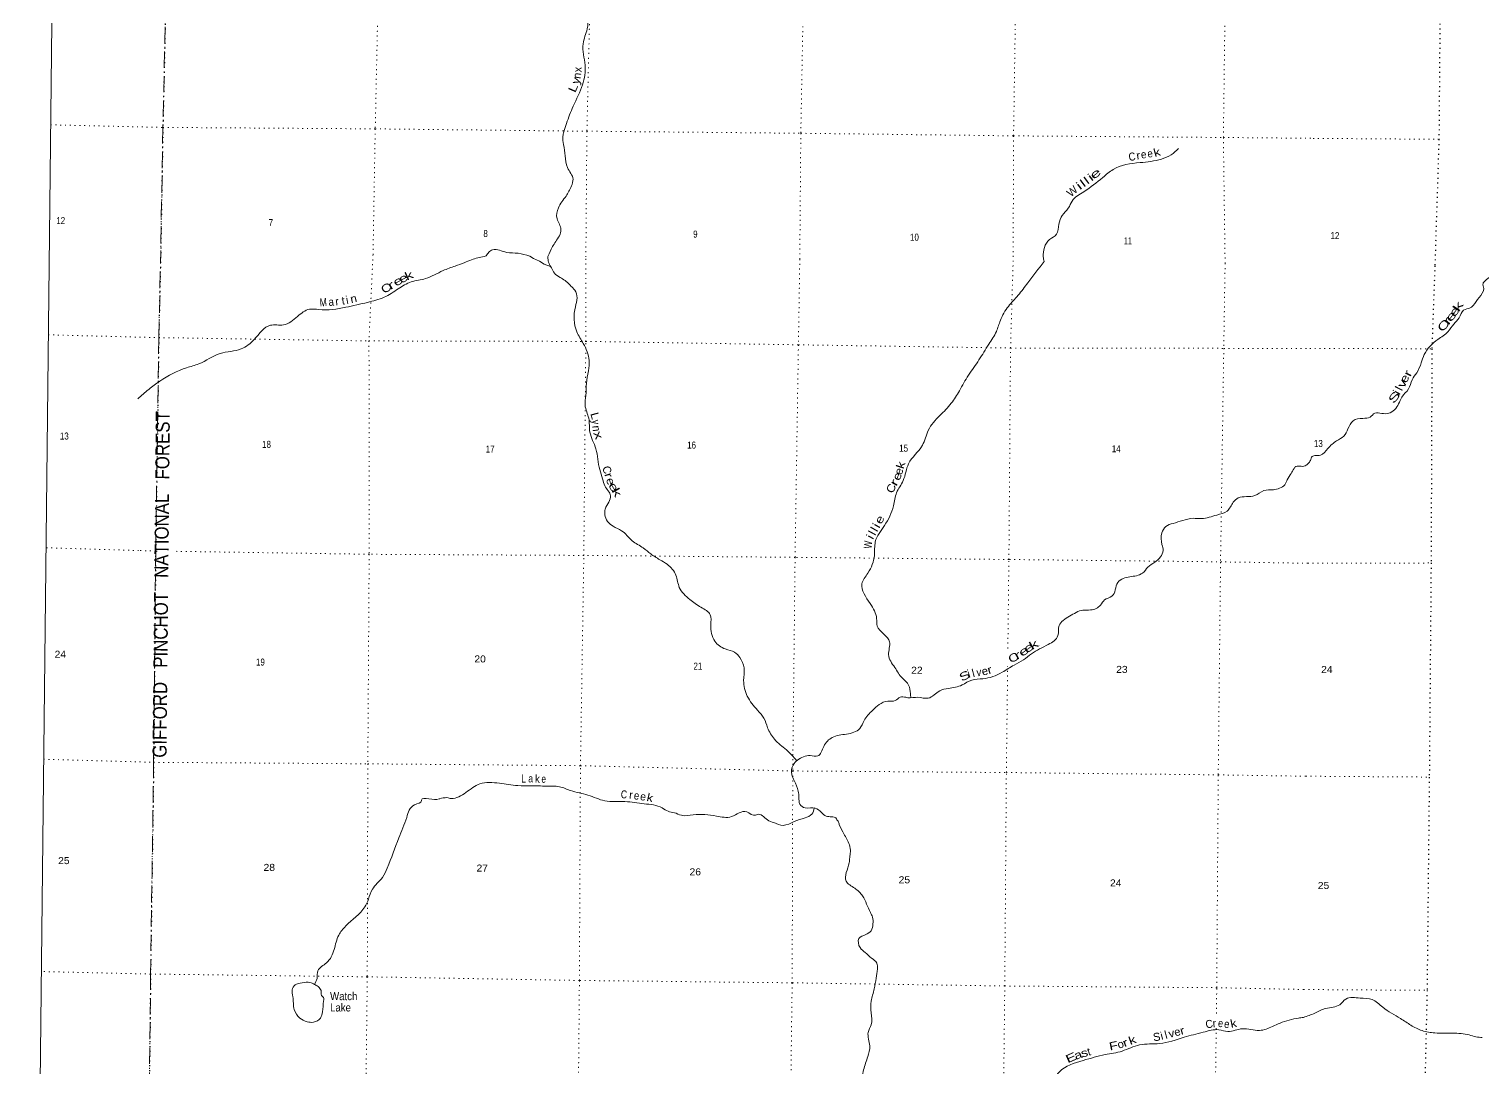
# Model space of a CAD drawing. Header units: feet. Extents: x -252658 to 9, y -366365 to -181930.
# Drawn here: x -252658 to -216333, y -339644 to -313690 of the extents above; entities that cross this region are included whole.
import ezdxf
from ezdxf.enums import TextEntityAlignment as Align

# ---------------------------------------------------------------- set-up
doc = ezdxf.new("R2010")
doc.units = ezdxf.units.FT
doc.header["$LTSCALE"] = 80
doc.linetypes.add('DOT_DASHED', pattern=[7.7, 5, -1.2, 0.3, -1.2])
doc.linetypes.add('DOTTED', pattern=[1.5, 0.3, -1.2])
for name, color, linetype, lineweight in [('39', 7, 'Continuous', 13), ('4', 7, 'Continuous', 13), ('44', 7, 'DOT_DASHED', 13), ('6', 7, 'DOTTED', 25), ('7', 7, 'DOTTED', 13)]:
    doc.layers.add(name, color=color, linetype=linetype, lineweight=lineweight)
doc.layers.add('41', color=7, linetype='Continuous')

msp = doc.modelspace()

# ---------------------------------------------------------------- linework, layer by layer
at = {"layer": '39'}
msp.add_line((-233032.01, -333139.25), (-233031.82, -333139.26), dxfattribs=at)
msp.add_lwpolyline([(-240149.1, -319365.4), (-240053.06, -319423.69), (-239905.82, -319491.69), (-239786.07, -319561.42), (-239627.84, -319621.64)], dxfattribs=at)
for points in [[(-230145.61, -311442.02), (-230595.15, -311371.85), (-231108.94, -311297.12), (-231772.12, -311305.6), (-232142.6, -311397.02), (-232373.27, -311346.8), (-232527.92, -311337.45), (-232693.22, -311402.43), (-232913.34, -311289.95), (-233264.66, -311250.78), (-233514.39, -311073.67), (-233701.36, -311084.16), (-234010.83, -311087.59), (-234510.4, -310992.86), (-234926.84, -310806.3), (-235380.98, -310808.51), (-235772.02, -310710.67), (-236116.81, -310609.2), (-236519.36, -310444.89), (-236777.67, -310334.09), (-237149.09, -310294.75), (-237690.42, -310392.77), (-238162.56, -310630.17), (-238320.55, -310783.72), (-238685.75, -311213.11), (-238704.71, -311566.97), (-238657.55, -311943.51), (-238641.13, -312146.81), (-238708.79, -312558.59), (-238837.44, -312810.95), (-238776.67, -312996.52), (-238697.31, -313367.3), (-238713.95, -313682.96), (-238815.46, -314056.23), (-238765.58, -314591.71), (-238827.84, -315079.97), (-239063.32, -315619.07), (-239229.57, -316046.11), (-239295.58, -316254.75), (-239320.62, -316369.19), (-239304.23, -316576.51), (-239260.3, -316856.47), (-239206.42, -317148.59), (-239066.16, -317443.45), (-239105.7, -317610.07), (-239242.41, -317864.37), (-239433.66, -318154.42), (-239466.03, -318427.71), (-239367.8, -318702.1), (-239409.22, -318852.61), (-239500.84, -318998.67), (-239578.22, -319124.74), (-239693.77, -319369.91)], [(-223941.09, -316675.89), (-224121.18, -316829.25), (-224365.22, -316939.84), (-224900.42, -317025.84), (-225574.97, -317197.16), (-225829.8, -317398.17), (-226306.91, -317752.19), (-226594.15, -317985.11), (-226692.07, -318165.32), (-226844.23, -318343.06), (-226928.42, -318563.61), (-226988.74, -318814.53), (-227160.64, -318949.86), (-227316.86, -319379), (-227296.11, -319496.19)], [(-240149.1, -319365.4), (-240437.59, -319290.48), (-240724.76, -319267.95), (-241075.9, -319206.65), (-241172.82, -319264.17), (-241235.16, -319353.97)], [(-249941, -322927.05), (-249669, -322692.05), (-249391, -322484.05), (-248723, -322151.05), (-248420, -322054.05), (-247886, -321798.05), (-247359, -321678.05), (-247033, -321444.05), (-246627, -321089.05), (-246304, -321079.05), (-245952, -320871.05), (-245652, -320689.05), (-245420, -320697.05), (-244742, -320641.05), (-244203, -320517.05), (-243790, -320391.05), (-243434, -320179.05), (-243113, -320007.05), (-242750, -319922.05), (-242315, -319724.05), (-242010, -319610.05), (-241783, -319528.05), (-241601, -319451.05), (-241291, -319369.05), (-241235.16, -319353.97)], [(-239693.77, -319369.91), (-239694.09, -319417.42), (-239665.44, -319544.61), (-239606.36, -319655.68), (-239531.16, -319786.46), (-239391.51, -319893.94), (-239264.4, -319972.77), (-239156.98, -320067.71), (-239081, -320150.05)], [(-227296.11, -319496.19), (-227703, -320027.05), (-227947, -320341.05), (-228190, -320617.05), (-228388, -320965.05), (-228489, -321244.05), (-228680, -321563.05), (-228924, -321953.05), (-229187, -322336.05), (-229414, -322728.05), (-229616, -323039.05), (-229900, -323343.05), (-230191, -323716.05), (-230339, -324089.05), (-230683, -324548.05), (-230818, -324970.05), (-230983, -325274.05), (-231061, -325602.05), (-231286, -326093.05), (-231514, -326500.05), (-231537, -326839.05), (-231700, -327281.05), (-231848, -327549.05), (-231640, -328043.05), (-231481, -328418.05), (-231465, -328605.05), (-231156, -328998.05), (-231185, -329319.05), (-231029, -329639.05), (-230836, -329910.05), (-230683, -330079.05), (-230639, -330291.05), (-230622, -330394.05)], [(-215942, -319593.05), (-216146.09, -319870.34), (-216277.75, -319977.59), (-216330.69, -320047.43), (-216313.85, -320170.24), (-216428.65, -320398.29), (-216573.24, -320591.86), (-216638.09, -320647.51), (-216817.58, -320716.08), (-216927.92, -320899.94), (-217058.1, -321059.48), (-217206.69, -321251.01), (-217457.74, -321443.51), (-217799.07, -321822.1), (-217873.49, -322030.44), (-217986.45, -322274.6), (-218104.76, -322452.35), (-218191.42, -322678.67), (-218356.2, -322882.09), (-218438.29, -323054.17), (-218687.76, -323288.92), (-218860.56, -323291.21), (-219035.28, -323285.44), (-219150.8, -323384.81), (-219331.91, -323415.17), (-219577.61, -323475.04), (-219704.24, -323680.86), (-219808.47, -323856.74), (-219988.49, -323977.58), (-220205.39, -324170.43), (-220391.88, -324335.44), (-220536.62, -324344.04), (-220613.36, -324383.49), (-220632.02, -324441.6), (-220685.39, -324528.11)], [(-239081, -320150.05), (-239024, -320213.05), (-238966, -320405.05), (-239009, -320627.05), (-238972, -321254.05), (-238811, -321546.05), (-238664, -321967.05), (-238683, -322229.05), (-238734, -322540.05), (-238745, -322842.05), (-238766, -323087.05), (-238675, -323414.05), (-238646, -323760.05), (-238494, -324176.05), (-238401, -324696.05), (-238328, -324928.05), (-238273, -325102.05), (-238128, -325348.05), (-238261, -325680.05), (-238273, -325825.05), (-238068, -326112.05), (-237853, -326222.05), (-237590, -326473.05), (-237312, -326653.05), (-237125, -326801.05), (-236899, -326946.05), (-236716, -327062.05), (-236495, -327335.05), (-236411, -327640.05), (-236147, -327939.05), (-235870, -328135.05), (-235637, -328322.05), (-235626, -328573.05), (-235524, -328983.05), (-235263, -329177.05), (-235030, -329260.05), (-234900, -329391.05), (-234795, -329646.05), (-234804, -329967.05), (-234712, -330356.05), (-234457, -330708.05), (-234296, -330906.05), (-234205, -331143.05), (-234032, -331433.05), (-233737, -331698.05), (-233474.33, -331967.45)], [(-232541.08, -333375.45), (-232605.27, -333369), (-232745.33, -333351.29), (-232859.37, -333260.03), (-233017.12, -333151.59), (-233263.92, -333147.12), (-233397.97, -333053.34), (-233423.58, -332882.15), (-233439.69, -332731.28), (-233541.06, -332463.83), (-233601.36, -332313.8), (-233567, -332075.99), (-233308.69, -331872.12), (-233143.19, -331838.35), (-232948.75, -331849.46), (-232799.94, -331610.64), (-232589.3, -331387.47), (-232233.74, -331302.51), (-231904.95, -331166.69), (-231795.26, -330964.95), (-231579.71, -330707.81), (-231421.45, -330567.53), (-231202.41, -330483), (-231017.32, -330467.79), (-230892.52, -330378.79), (-230752.14, -330384.47), (-230704.2, -330393.75), (-230449, -330384.39), (-230194.59, -330405.1), (-229902.71, -330222.18), (-229690.37, -330163.56), (-229342.79, -330076.38), (-229104.64, -329952.23), (-228826.79, -329921.4), (-228342.74, -329759.56), (-228048.9, -329578.7), (-227814.66, -329450.44), (-227607.88, -329297.38), (-227192.19, -329063.54), (-226951.52, -328843.17), (-226922.81, -328591.16), (-226659.8, -328361.35), (-226330.54, -328207.49), (-226133.67, -328202.62), (-225885.5, -328078.73), (-225787.78, -327950.9), (-225602.69, -327859.47), (-225518.18, -327699.19), (-225453.04, -327512.34), (-225320.01, -327415.52), (-224990.95, -327345.91), (-224836.64, -327279.75), (-224702.28, -327132.82), (-224534.41, -327008.83), (-224390.45, -326878.2), (-224324.04, -326719.46), (-224352.18, -326568.27), (-224354.52, -326275.33), (-224258.02, -326117.38), (-224071.29, -326040.03), (-223834.47, -325965.99), (-223574.09, -325912.64), (-223361.49, -325920.22), (-222981.7, -325829.87), (-222724.24, -325734.31), (-222569.77, -325509.68), (-222446.56, -325404.58), (-222033.45, -325345.2), (-221805.34, -325220.79), (-221567.93, -325200.93), (-221412.35, -325162.88), (-221281.48, -325072.03), (-221219.98, -324947.26), (-221125.54, -324791.26), (-221052.06, -324668.82), (-221004.49, -324615.9), (-220875.94, -324613.25), (-220748.82, -324588.5), (-220685.39, -324528.11)], [(-242216.71, -332890.89), (-242109, -332913.05), (-241746, -332764.05), (-241394, -332548.05), (-240908, -332532.05), (-240449, -332591.05), (-240109, -332592.05), (-239738, -332602.05), (-239403, -332618.05), (-239128, -332716.05), (-238694, -332829.05), (-238274, -332970.05), (-237770, -332990.05), (-237289, -333044.05), (-236841, -333147.05), (-236692, -333231.05), (-236532, -333268.05), (-236361, -333332.05), (-236068, -333320.05), (-235482, -333353.05), (-235106, -333365.05), (-234728, -333246.05), (-234505, -333331.05), (-234462, -333310.05), (-234212, -333443.05), (-234053, -333516.05), (-233818, -333583.05), (-233542, -333491.05), (-233271, -333396.05), (-233098, -333301.05), (-233036.41, -333142.67)], [(-245527.77, -337558.45), (-245463.78, -337412.4), (-245441.39, -337215.6), (-245226.11, -337018.99), (-245035.33, -336683.36), (-244920.65, -336326.76), (-244747.19, -336097.5), (-244269.44, -335620.37), (-244178.79, -335428.37), (-244081.45, -335180.15), (-243828.88, -334887.45), (-243707.58, -334651.56), (-243419.48, -333896.8), (-243222.61, -333384.29), (-243024.03, -333068.86), (-242856.02, -332962.19), (-242855.97, -332958.17), (-242670.65, -332918.06), (-242411.53, -332925.04), (-242397.4, -332919.16), (-242216.71, -332890.89)], [(-232415.32, -333567.36), (-232442.7, -333482.53), (-232471.88, -333442.39), (-232501.07, -333394.96), (-232541.08, -333375.45)], [(-230940.16, -344788.8), (-230978.39, -344639.36), (-231079.55, -344516.34), (-231230.64, -344460.23), (-231425.24, -344378.9), (-231641.65, -344210.74), (-231750.57, -344077.49), (-231813.29, -343943.45), (-231954.26, -343731.13), (-232151.5, -343597.57), (-232155.04, -343426.96), (-232031.67, -343239.63), (-232005.92, -343023.65), (-232032.96, -342754.14), (-232003.25, -342464.04), (-231956.38, -342208.5), (-231924.61, -341992.68), (-231879, -341785.25), (-231741.64, -341600.29), (-231723.12, -341430.26), (-231808.18, -341305.66), (-231929.97, -341204.17), (-231938.16, -341133.75), (-231880.78, -341012.89), (-231689.78, -340849.39), (-231583.57, -340703.73), (-231521.44, -340478.67), (-231630.15, -340337.41), (-231827.5, -340055.4), (-231805.82, -339688.87), (-231702.88, -339362.58), (-231653.64, -339093.06), (-231692.93, -338755.02), (-231619.66, -338564.36), (-231615.77, -338263.56), (-231618.21, -337974.63), (-231539.93, -337669.76), (-231494.7, -337400.13), (-231460.6, -337172.34), (-231476.76, -337023.47), (-231610.02, -336899.61), (-231766.93, -336759.09), (-231894.22, -336637.4), (-231922.42, -336411.98), (-231755.17, -336312.06), (-231618.13, -336215.35), (-231573.52, -336046), (-231585.09, -335875.19), (-231638.26, -335759.45), (-231731.13, -335550.4), (-231834.14, -335345.09), (-232029.85, -335153.4), (-232243.99, -334975.27), (-232240.46, -334764.73), (-232167.83, -334521.9), (-232152.21, -334385.9), (-232136.48, -334245.89), (-232162.04, -334072.7), (-232226.51, -333928.58), (-232299.37, -333798.29), (-232415.32, -333567.36)], [(-245527.77, -337558.45), (-245639.69, -337506.91), (-245834.75, -337520.77), (-246012.13, -337569.02), (-246085.93, -337694.85), (-246067.81, -337863.96), (-246031.39, -338186.09), (-245895.21, -338396.76), (-245711.44, -338489.34), (-245550.84, -338501.23), (-245378.83, -338396.62), (-245324.81, -338244.42), (-245297.55, -337975.29), (-245294.72, -337904.95), (-245348.12, -337831.95), (-245362.81, -337713.15), (-245437.95, -337609.74), (-245527.75, -337556.44)], [(-220817.74, -338382.98), (-220534.47, -338276.76), (-220262.07, -338158.86), (-219909.54, -338063.87), (-219757.44, -337922.64), (-219401.6, -337898.05), (-219100.61, -337933.23), (-218837.38, -338126.85), (-218390.25, -338412.79), (-218130.75, -338578.23), (-217854.84, -338709.66), (-217532.01, -338771.19), (-217086.06, -338775.65), (-216678.69, -338819.93), (-216510.42, -338867.85), (-216347.85, -338883.55)], [(-230929, -344793.05), (-230901, -344696.05), (-230878, -344552.05), (-230854, -344289.05), (-230837, -344073.05), (-230764, -343847.05), (-230629, -343645.05), (-230362, -343454.05), (-229904, -343104.05), (-229529, -342754.05), (-229333, -342573.05), (-229150, -342312.05), (-229040, -341971.05), (-228899, -341725.05), (-228732, -341534.05), (-228610, -341213.05), (-228327, -340901.05), (-228056, -340658.05), (-227720, -340430.05), (-227477, -340455.05), (-227224, -340273.05), (-226912, -339738.05), (-226323, -339458.05), (-225773, -339311.05), (-225348, -339223.05), (-224911, -339067.05), (-224410, -339037.05), (-223800, -338877.05), (-223323, -338752.05), (-222928, -338691.05), (-222706, -338732.05), (-222343, -338665.05), (-221918, -338708.05), (-221590, -338606.05), (-221402, -338525.05), (-220942.8, -338399.25), (-220817.74, -338382.98)]]:
    msp.add_spline(points, degree=3, dxfattribs=at)
at = {"layer": '4'}
msp.add_lwpolyline([(-250643.67, -181929.5), (-219314.25, -182252.72), (-187984.41, -182532.85), (-156654.22, -182769.88), (-125323.73, -182963.82), (-93993.01, -183114.65), (-62662.1, -183222.4), (-31331.08, -183287.04), (0, -183308.59), (0, -366365.25), (-31582.88, -366343.53), (-63165.71, -366278.36), (-94748.41, -366181.36), (-126330.93, -366017.71), (-157913.21, -365822.21), (-189495.2, -365583.27), (-221076.82, -365300.9), (-252658.03, -364975.08)], close=True, dxfattribs=at)
msp.add_lwpolyline([(-250643.67, -181929.5), (-219314.25, -182252.72), (-187984.41, -182532.85), (-156654.22, -182769.88), (-125323.73, -182963.82), (-93993.01, -183114.65), (-62662.1, -183222.4), (-31331.08, -183287.04), (0, -183308.59), (0, -366365.25), (-31582.88, -366343.53), (-63165.71, -366278.36), (-94748.41, -366181.36), (-126330.93, -366017.71), (-157913.21, -365822.21), (-189495.2, -365583.27), (-221076.82, -365300.9), (-252658.03, -364975.08)], close=True, dxfattribs=at)
at = {"layer": '44'}
for points in [[(-246639.45, -273537.35), (-246674.27, -275460.71), (-246669.33, -278751.04), (-246695.89, -283972.59), (-246741.43, -289304.62), (-246788.74, -294606.46), (-246838.17, -299922.36), (-246850.72, -305172.3), (-246923.14, -310574.4), (-249191.62, -310557.28), (-249313.61, -316146.13), (-249369.26, -319266.89)], [(-252410.94, -342506.55), (-249679.73, -342624.56), (-249621.78, -337333.44), (-249545.13, -332008.21), (-249494.67, -326729.68), (-249416.71, -321397.71), (-249369.26, -319266.89)]]:
    msp.add_lwpolyline(points, dxfattribs=at)
at = {"layer": '6'}
for points in [[(-249191.62, -310557.28), (-249313.61, -316146.13), (-249369.26, -319266.89)], [(-217386.88, -310915.44), (-217431.48, -316444.34), (-217533.75, -319602.34)], [(-249369.26, -319266.89), (-249416.71, -321397.71), (-249494.67, -326729.68), (-249545.13, -332008.21), (-249621.98, -337298.08), (-249679.73, -342624.56), (-249682.16, -346305.55), (-249702.45, -347077.34), (-249729.89, -352244.13), (-249764.94, -357470.91), (-249793.38, -362752.02), (-249814.67, -365006.19)], [(-217533.75, -319602.34), (-217607.58, -321677.89), (-217628.14, -327028.62), (-217672.76, -332377.13), (-217729.22, -337705.48), (-217803.81, -340919.36), (-217821.81, -343033.5)]]:
    msp.add_lwpolyline(points, dxfattribs=at)
at = {"layer": '7'}
for p, q in [((-217431.48, -316444.34), (-220606.14, -316419.41)), ((-220656.66, -321666.08), (-217607.58, -321677.89)), ((-249920.03, -326717.14), (-252236.26, -326648.88)), ((-220708.37, -327036.04), (-217628.14, -327028.62)), ((-220759.6, -332356.15), (-217672.76, -332377.13)), ((-220810.91, -337685.18), (-217729.22, -337705.48)), ((-222996.57, -338650.06), (-223053.09, -342975.48))]:
    msp.add_line(p, q, dxfattribs=at)
for points in [[(-243889.23, -310612.05), (-244009.07, -316182.82), (-244064.18, -319324.01)], [(-238587.01, -310686.93), (-238720.78, -316241.49), (-238746.4, -319380.03)], [(-233270.56, -310741.82), (-233376.16, -316292.59), (-233401.1, -319435.1)], [(-227976.3, -310808.59), (-228059.79, -316357.54), (-228070.79, -319488.77)], [(-222746.15, -310850.69), (-222817.56, -316397.72), (-222774.73, -319540.88)], [(-252119.98, -316082.35), (-249313.61, -316146.13), (-244009.07, -316182.82), (-238720.78, -316241.49), (-233376.16, -316292.59), (-228059.79, -316357.54), (-222817.56, -316397.72), (-220606.14, -316419.41)], [(-244064.18, -319324.01), (-244165.21, -321481.2), (-244160.81, -326811.32), (-244194.06, -332046.17), (-244207.51, -337367.79), (-244270.22, -342654.02)], [(-238955.1, -342761.25), (-238908.02, -337458.56), (-238881.38, -332093.15), (-238797.45, -326839.57), (-238747.2, -321492.83), (-238746.4, -319380.03)], [(-233401.1, -319435.1), (-233435.52, -321577.9), (-233518.92, -326887.67), (-233576.92, -332224.17), (-233591.64, -337517.68), (-233662.58, -342811.72)], [(-228202.87, -329163.06), (-228176.3, -326941.45), (-228135.76, -321658.65), (-228070.79, -319488.77)], [(-222774.73, -319540.88), (-222807.98, -321665.91), (-222888.32, -327011.86), (-222945.85, -332330.32), (-222983.68, -337663.35), (-222992.91, -338369.97)], [(-252177.71, -321328.92), (-249416.71, -321397.71), (-244165.21, -321481.2), (-238747.2, -321492.83), (-233435.52, -321577.9), (-228135.76, -321658.65), (-222807.98, -321665.91), (-220656.66, -321666.08)], [(-249459.37, -326730.22), (-249494.67, -326729.68), (-249920.03, -326717.14)], [(-220708.37, -327036.04), (-222857.91, -327000.62), (-228176.3, -326941.45), (-233518.92, -326887.67), (-238797.45, -326839.57), (-244160.81, -326811.32), (-249075.82, -326736.09)], [(-228336.69, -342891.15), (-228279.79, -337596.74), (-228239.95, -332263.77), (-228208.3, -329617)], [(-252294.4, -331932.4), (-249545.13, -332008.21), (-244194.06, -332046.17), (-238881.38, -332093.15), (-233576.92, -332224.17), (-228239.95, -332263.77), (-222943.63, -332322.36), (-220759.6, -332356.15)], [(-220810.91, -337685.18), (-222979.04, -337639.4), (-228279.79, -337596.74), (-233591.64, -337517.68), (-238908.02, -337458.56), (-244207.51, -337367.79), (-249621.98, -337298.08), (-252352.78, -337236.43)]]:
    msp.add_lwpolyline(points, dxfattribs=at)

# ---------------------------------------------------------------- texts
at = {"layer": '41'}
for s, rotation, width, p in [('y', 71.982, 1.2, (-238904.37, -315010.2)), ('L', 66.406, 1.35, (-238974.39, -315202.52)), ('e', 8.025, 0.9, (-224636.3, -316895.53)), ('k', 15.427, 1.25, (-224452.66, -316864.67)), ('C', 9.106, 0.9, (-225084.72, -316974.24)), ('r', 9.106, 1.05, (-224930.61, -316945.39)), ('e', 7.001, 0.9, (-224798.48, -316918.69)), ('l', 36.58, 1.45, (-226270.09, -317622.1)), ('l', 36.571, 1.45, (-226176.66, -317552.59)), ('i', 36.571, 1.55, (-226077.3, -317474.22)), ('e', 39.63, 1.8, (-225953.53, -317375.85)), ('i', 37.496, 1.6, (-226365.4, -317688.04)), ('e', 50.835, 1.8, (-217053.73, -320924.37)), ('e', 55.714, 1.6, (-216966.39, -320802.7)), ('k', 56.76, 1.8, (-216872.9, -320672.09)), ('C', 49.276, 1.6, (-217245.45, -321161.23)), ('r', 51.982, 1.95, (-217146.26, -321037.06)), ('v', 62.584, 1.5, (-218264.55, -322591.62)), ('e', 65.906, 1.3, (-218201.96, -322460.78)), ('r', 65.108, 1.5, (-218118.4, -322328.88)), ('S', 53.333, 1.7, (-218470.31, -322945.96)), ('i', 61.323, 1.25, (-218398.24, -322813.34)), ('l', 62.825, 1.15, (-218343.83, -322714.47)), ('L', 359.894, 0.8, (-240300.67, -332512.98)), ('a', 359.769, 0.8, (-240126.12, -332510.02)), ('k', 358.528, 0.9, (-239958.86, -332521.06)), ('e', 358.384, 0.75, (-239802.24, -332521.27)), ('C', 356.813, 0.8, (-237799.66, -332909.68)), ('e', 352.957, 0.9, (-237489.8, -332937.83)), ('e', 350.838, 0.95, (-237330.64, -332959.39)), ('k', 347.557, 1.15, (-237164.96, -332987.22))]:
    msp.add_text(s, height=200, rotation=rotation, dxfattribs=dict(at, width=width)).set_placement(p, align=Align.CENTER)
for s, rotation, p in [('n', 81.871, (-238870.35, -314866.43)), ('x', 87.461, (-238850.7, -314705.29)), ('W', 40.577, (-226530.83, -317816.67)), ('r', 354.233, (-237629.02, -332921.57))]:
    msp.add_text(s, height=200, rotation=rotation, dxfattribs=at).set_placement(p, align=Align.CENTER)
for s, rotation, width, p in [('r', 31.851, 1.7, (-243629.74, -320212.41)), ('e', 29.747, 1.5, (-243493.47, -320127.75)), ('e', 28.042, 1.4, (-243356.82, -320049.92)), ('k', 23.936, 1.5, (-243217.84, -319976.34)), ('n', 12.123, 1.1, (-244610.63, -320536.92)), ('C', 29.7, 1.3, (-243796.15, -320308.03)), ('M', 3.093, 0.8, (-245391.47, -320620.3)), ('a', 4.564, 0.9, (-245168.36, -320608.24)), ('L', 285.043, 1.15, (-238635.3, -323295.53)), ('y', 273.9, 0.85, (-238596.98, -323456.63)), ('x', 290.09, 1.5, (-238562.51, -323774.73)), ('k', 72.355, 1.3, (-230811.3, -324693.8)), ('e', 73.334, 1.1, (-230855.73, -324844.62)), ('r', 287.486, 1.25, (-238285.48, -324811.81)), ('e', 287.544, 1.15, (-238246.26, -324937.82)), ('e', 302.306, 1.55, (-238196.23, -325086.71)), ('C', 67.406, 1.15, (-231070.22, -325304.41)), ('r', 60.455, 1.65, (-230993.68, -325129.35)), ('e', 67.128, 1.3, (-230914.73, -324989.7)), ('k', 298.297, 1.6, (-238110.73, -325218.02)), ('l', 60.122, 1.2, (-231472.03, -326266.37)), ('i', 60.122, 1.3, (-231420.36, -326176.42)), ('e', 63.655, 1.35, (-231363.97, -326078.27)), ('W', 84.718, 0.75, (-231606.03, -326675.09)), ('i', 61.365, 1.25, (-231576.01, -326456.76)), ('l', 61.365, 1.2, (-231521.77, -326357.41)), ('e', 35.388, 1.65, (-227727.89, -329294.45)), ('k', 29.812, 1.65, (-227602.86, -329208.02)), ('C', 29.929, 1.35, (-228125.89, -329543.55)), ('r', 28.916, 1.6, (-227977.69, -329450.79)), ('e', 35.887, 1.7, (-227850.98, -329384.09)), ('S', 29.192, 1.5, (-229353.48, -329999.1)), ('v', 6.111, 0.9, (-228975.74, -329862.06)), ('e', 14.751, 1.05, (-228830.99, -329844.58)), ('r', 16.504, 1.25, (-228683.73, -329805.8)), ('C', 11.246, 0.95, (-223243.64, -338662.23)), ('e', 354.528, 0.85, (-222958.54, -338618.48)), ('e', 352.807, 0.9, (-222808.93, -338636.27)), ('k', 11.505, 1.15, (-222622.1, -338644.38)), ('k', 20.12, 1.35, (-225145.46, -339070.47)), ('S', 8.698, 1.05, (-224561.2, -338979.5)), ('v', 14.698, 1.1, (-224161.68, -338894.39)), ('e', 14.698, 1.05, (-224020.48, -338857.35)), ('r', 14.692, 1.2, (-223873.19, -338818.71)), ('E', 24.022, 1.5, (-226706.5, -339530.07)), ('a', 19.366, 1.3, (-226506.7, -339442.8)), ('s', 15.701, 1.3, (-226348.16, -339387.13)), ('F', 11.693, 1.35, (-225651.37, -339209.22)), ('o', 14.245, 1.05, (-225437.48, -339164.95)), ('r', 20.986, 1.35, (-225290.3, -339126.53))]:
    msp.add_text(s, height=200, rotation=rotation, dxfattribs=dict(at, width=width)).set_placement(p)
for s, rotation, p in [('t', 6.81, (-244836.57, -320575.98)), ('i', 11.789, (-244721.43, -320560.05)), ('r', 6.345, (-244996.01, -320593.71)), ('n', 276.79, (-238587.37, -323604.14)), ('C', 285.616, (-238337.89, -324636.28)), ('i', 18.02, (-229177.13, -329900.2)), ('l', 14.608, (-229071.04, -329884.29)), ('r', 6.284, (-223077.03, -338635.49)), ('i', 14.697, (-224361.84, -338946.89)), ('l', 14.697, (-224257.19, -338919.44)), ('t', 15.701, (-226186.4, -339341.66))]:
    msp.add_text(s, height=200, rotation=rotation, dxfattribs=at).set_placement(p)
at = {"layer": '41', "width": 0.9}
for s, p in [('Watch', (-245137.67, -337950.87)), ('Lake', (-245137.67, -338233.91))]:
    msp.add_text(s, height=200, dxfattribs=at).set_placement(p)
at = {"layer": '44', "width": 0.9}
msp.add_text('GIFFORD   PINCHOT   NATIONAL   FOREST', height=350, rotation=89.452, dxfattribs=at).set_placement((-249223.6, -331895.56))
at = {"layer": '7'}
for s, width, p in [('12', 0.85, (-251977.85, -318561.66)), ('7', 0.85, (-246672.86, -318613.24)), ('8', 0.85, (-241306.85, -318885.58)), ('9', 0.85, (-236065.45, -318898.69)), ('10', 0.85, (-230646.76, -318976.78)), ('11', 0.65, (-225303.57, -319067.33)), ('12', 0.85, (-220140.26, -318937.04)), ('18', 0.85, (-246835.29, -324152.47)), ('16', 0.85, (-236215.86, -324170.12)), ('13', 0.85, (-220555, -324131.05)), ('17', 0.85, (-241247.31, -324268.93)), ('15', 0.85, (-230918.52, -324249.04)), ('14', 0.85, (-225605.46, -324262.14)), ('19', 0.85, (-246988.24, -329590.87)), ('20', 1.1, (-241531.75, -329513.24)), ('21', 0.85, (-236058.23, -329693.31)), ('22', 1.1, (-230618.57, -329795.46)), ('23', 1.1, (-225496.47, -329774.39)), ('24', 1.1, (-220375, -329776.05)), ('28', 1.1, (-246799.92, -334721.2)), ('27', 1.1, (-241478.42, -334738.32)), ('26', 1.1, (-236156.1, -334832.54)), ('25', 1.1, (-230931.83, -335030.59)), ('24', 1.1, (-225650.87, -335110.18)), ('25', 1.1, (-220458.45, -335171.94))]:
    msp.add_text(s, height=175, dxfattribs=dict(at, width=width)).set_placement(p)
for s, width, p in [('13', 0.85, (-251777.8, -323944.74)), ('24', 1.1, (-251876.52, -329396.31)), ('25', 1.1, (-251788.77, -334551.72))]:
    msp.add_text(s, height=175, dxfattribs=dict(at, width=width)).set_placement(p, align=Align.CENTER)

doc.saveas('drawing.dxf')
